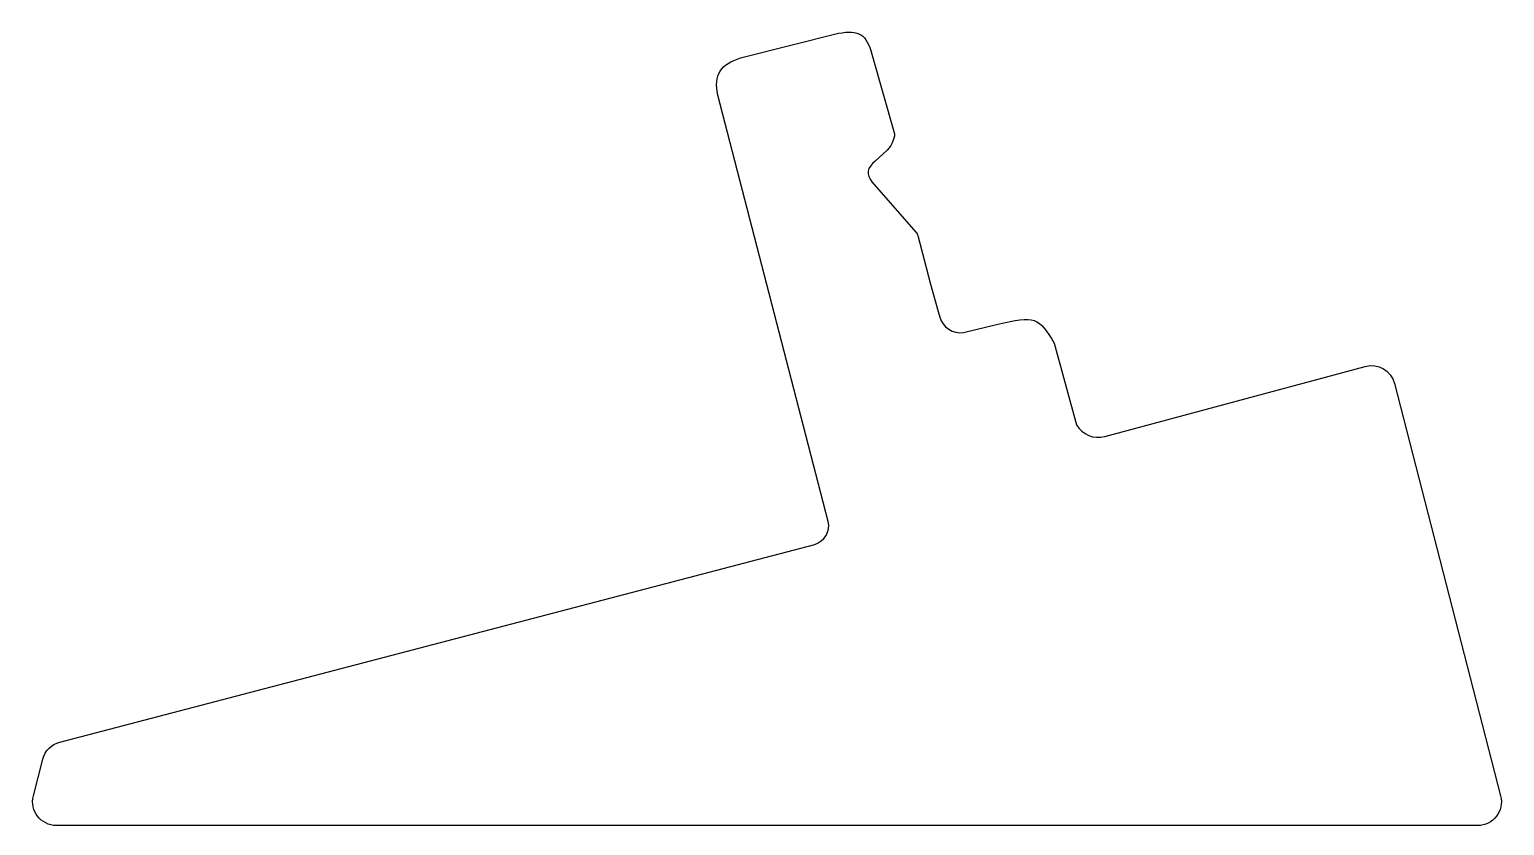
# Model space of a CAD drawing. Header units: millimetres. Extents: x 833 to 988, y 542 to 626.
import ezdxf

# ---------------------------------------------------------------- set-up
doc = ezdxf.new("R2010")
doc.units = ezdxf.units.MM
doc.header["$MEASUREMENT"] = 0
doc.layers.add('Layer 1', color=7, linetype='Continuous', lineweight=0)

msp = doc.modelspace()

# ---------------------------------------------------------------- linework, layer by layer
at = {"layer": 'Layer 1', "color": 18, "lineweight": 25, "true_color": 0x000000}
msp.add_open_spline([(940.87, 593.18), (939.3, 595.87), (938.78, 596.13), (934.93, 595.16), (934.93, 595.16), (931.32, 594.29), (931.32, 594.29), (930.3, 594.1), (929.03, 594.87), (928.84, 595.9), (928.84, 595.9), (928.66, 596.49), (928.66, 596.49), (928.66, 596.49), (927.86, 599.39), (927.86, 599.39), (927.86, 599.39), (926.51, 604.49), (926.51, 604.49), (926.48, 604.62), (926.41, 604.75), (926.32, 604.85), (926.32, 604.85), (921.68, 610.16), (921.68, 610.16), (921.05, 610.91), (921.16, 611.66), (922.03, 612.34), (922.03, 612.34), (923.3, 613.49), (923.3, 613.49), (923.88, 614.09), (924.1, 615.07), (924.07, 615.22), (924.07, 615.22), (921.66, 623.59), (921.66, 623.59), (921.14, 625.68), (920.31, 626.19), (918.16, 625.79), (918.16, 625.79), (907.86, 623.19), (907.86, 623.19), (905.76, 622.59), (905, 621.39), (905.46, 619.29), (905.46, 619.29), (917.06, 574.39), (917.06, 574.39), (917.36, 573.39), (916.66, 572.29), (915.66, 571.99), (915.66, 571.99), (836.19, 551.17), (836.19, 551.17), (835.31, 550.94), (834.63, 550.26), (834.4, 549.38), (834.4, 549.38), (833.4, 545.52), (833.4, 545.52), (832.99, 543.94), (834.19, 542.39), (835.82, 542.39), (835.82, 542.39), (985.45, 542.39), (985.45, 542.39), (987.08, 542.39), (988.28, 543.93), (987.87, 545.52), (987.87, 545.52), (976.69, 588.94), (976.69, 588.94), (976.34, 590.29), (974.96, 591.1), (973.62, 590.73), (973.62, 590.73), (946.19, 583.34), (946.19, 583.34), (945.04, 583.03), (943.82, 583.54), (943.22, 584.57), (943.22, 584.57), (940.87, 593.18), (940.87, 593.18)], degree=3, knots=[0, 0, 0, 0, 1, 1, 1, 2, 2, 2, 3, 3, 3, 4, 4, 4, 5, 5, 5, 6, 6, 6, 7, 7, 7, 8, 8, 8, 9, 9, 9, 10, 10, 10, 11, 11, 11, 12, 12, 12, 13, 13, 13, 14, 14, 14, 15, 15, 15, 16, 16, 16, 17, 17, 17, 18, 18, 18, 19, 19, 19, 20, 20, 20, 21, 21, 21, 22, 22, 22, 23, 23, 23, 24, 24, 24, 25, 25, 25, 26, 26, 26, 27, 27, 27, 28, 28, 28, 28], dxfattribs=at)

doc.saveas('drawing.dxf')
